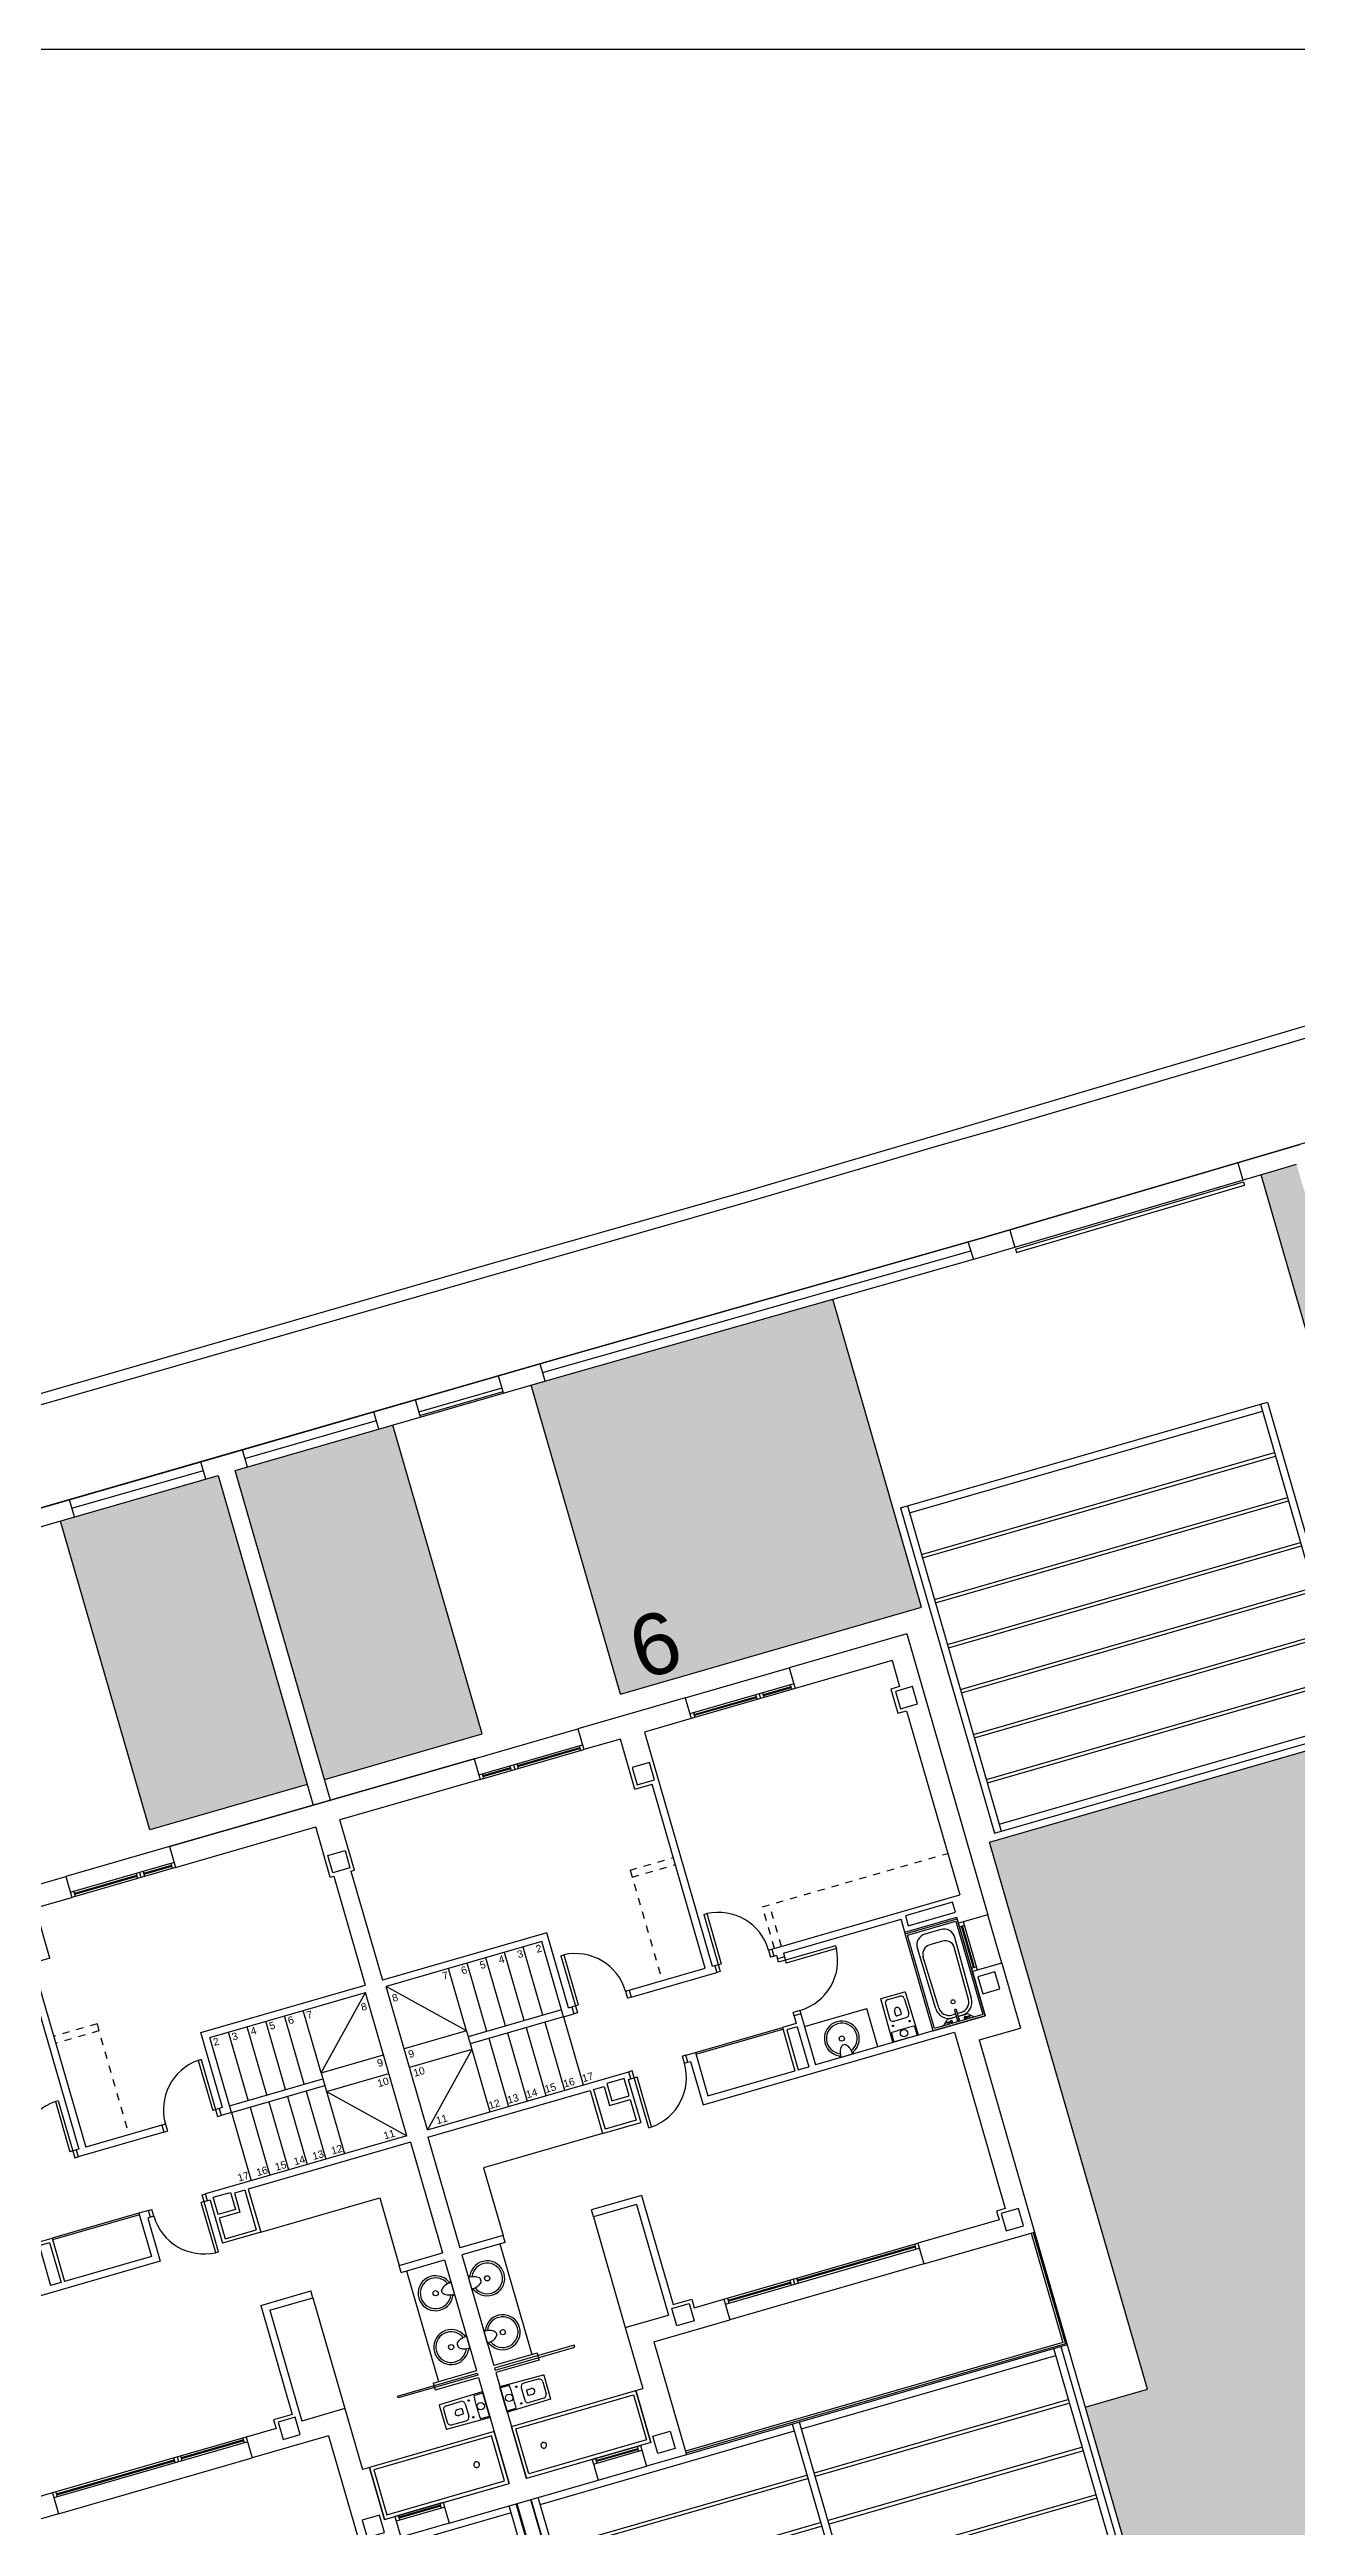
# Model space of a CAD drawing. Header units: millimetres. Extents: x 441061 to 442903, y 4515148 to 4515613.
# Drawn here: x 441801.17 to 441818.48, y 4515578.56 to 4515612.94 of the extents above; entities that cross this region are included whole.
import ezdxf
from ezdxf.enums import TextEntityAlignment as Align

# ---------------------------------------------------------------- set-up
doc = ezdxf.new("R2010")
doc.units = ezdxf.units.MM
doc.linetypes.add('RAYITAS', pattern=[0.375, 0.25, -0.125])
doc.layers.add('01_cartela', color=6, linetype='Continuous', plot=False)
doc.layers.add('01_cesped', color=7, linetype='Continuous', true_color=0x659a66)
for name, color, linetype in [('01_cotas', 254, 'Continuous'), ('01_mono PRIMERA', 2, 'Continuous'), ('01_piscinas', 254, 'Continuous'), ('01_proyección', 4, 'RAYITAS'), ('01_PÉRGOLAS', 254, 'Continuous')]:
    doc.layers.add(name, color=color, linetype=linetype)
doc.styles.add('Estilo1', font='swissel.ttf')
doc.styles.add('NIEVES2', font='sanss___.ttf')

# ---------------------------------------------------------------- blocks, each defined once
blk = doc.blocks.new('A$C065C7C63')
at = {"layer": '01_mono PRIMERA', "color": 254}
for p, q in [((4.607, 13.1, 0), (6.157, 13.1, 0)), ((6.157, 13.1, 0), (6.157, 12.8, 0)), ((7.657, 13.1, 0), (6.157, 13.1, 0)), ((7.657, 13.1, 0), (7.657, 12.8, 0)), ((7.657, 13.1, 0), (12.057, 13.1, 0)), ((12.057, 13.1, 0), (7.657, 13.1, 0)), ((12.057, 13.1, 0), (12.057, 12.8, 0)), ((12.057, 13.1, 0), (13.557, 13.1, 0)), ((15.107, 13.1, 0), (13.557, 13.1, 0)), ((13.557, 13.1, 0), (13.557, 12.8, 0)), ((15.107, 13.1, 0), (15.107, 12.8, 0)), ((15.107, 13.1, 0), (16.607, 13.1, 0)), ((16.607, 13.1, 0), (16.607, 12.8, 0)), ((18.307, 13.1, 0), (16.607, 13.1, 0)), ((18.307, 13.1, 0), (18.307, 9.042, 0)), ((5.282, 12.8, 0), (5.282, 9.415, 0)), ((5.632, 12.075, 0), (5.632, 12.8, 0)), ((5.632, 12.8, 0), (6.157, 12.8, 0)), ((7.657, 12.87, 0), (6.157, 12.87, 0)), ((7.657, 12.8, 0), (6.157, 12.8, 0)), ((6.207, 12.87, 0), (6.207, 12.8, 0)), ((7.107, 12.842, 0), (6.207, 12.842, 0)), ((7.107, 12.828, 0), (6.207, 12.828, 0)), ((7.107, 12.87, 0), (7.107, 12.8, 0)), ((7.157, 12.87, 0), (7.157, 12.8, 0)), ((7.207, 12.87, 0), (7.207, 12.8, 0)), ((7.607, 12.842, 0), (7.207, 12.842, 0)), ((7.607, 12.828, 0), (7.207, 12.828, 0)), ((7.607, 12.87, 0), (7.607, 12.8, 0)), ((7.657, 12.8, 0), (9.682, 12.8, 0)), ((9.682, 12.075, 0), (9.682, 12.8, 0)), ((10.032, 12.075, 0), (10.032, 12.8, 0)), ((12.057, 12.8, 0), (10.032, 12.8, 0)), ((12.057, 12.87, 0), (13.557, 12.87, 0)), ((12.057, 12.8, 0), (13.557, 12.8, 0)), ((12.107, 12.87, 0), (12.107, 12.8, 0)), ((12.107, 12.842, 0), (12.507, 12.842, 0)), ((12.107, 12.828, 0), (12.507, 12.828, 0)), ((12.507, 12.87, 0), (12.507, 12.8, 0)), ((12.557, 12.87, 0), (12.557, 12.8, 0)), ((12.607, 12.87, 0), (12.607, 12.8, 0)), ((12.607, 12.842, 0), (13.507, 12.842, 0)), ((12.607, 12.828, 0), (13.507, 12.828, 0)), ((13.507, 12.87, 0), (13.507, 12.8, 0)), ((14.082, 12.8, 0), (13.557, 12.8, 0)), ((14.082, 12.075, 0), (14.082, 12.8, 0)), ((14.432, 12.8, 0), (14.432, 9.415, 0)), ((15.107, 12.8, 0), (14.432, 12.8, 0)), ((16.607, 12.87, 0), (15.107, 12.87, 0)), ((16.607, 12.8, 0), (15.107, 12.8, 0)), ((15.157, 12.87, 0), (15.157, 12.8, 0)), ((16.057, 12.842, 0), (15.157, 12.842, 0)), ((16.057, 12.828, 0), (15.157, 12.828, 0)), ((16.057, 12.87, 0), (16.057, 12.8, 0)), ((16.107, 12.87, 0), (16.107, 12.8, 0)), ((16.157, 12.87, 0), (16.157, 12.8, 0)), ((16.557, 12.842, 0), (16.157, 12.842, 0)), ((16.557, 12.828, 0), (16.157, 12.828, 0)), ((16.557, 12.87, 0), (16.557, 12.8, 0)), ((18.007, 12.8, 0), (16.607, 12.8, 0)), ((18.007, 12.8, 0), (18.007, 12.425, 0)), ((5.382, 12.075, 0), (5.382, 9.415, 0)), ((9.682, 12.075, 0), (9.732, 12.075, 0)), ((9.732, 12.075, 0), (9.732, 10.5, 0)), ((9.982, 12.075, 0), (9.982, 10.5, 0)), ((9.982, 12.075, 0), (10.032, 12.075, 0)), ((14.332, 9.415, 0), (14.332, 12.075, 0)), ((18.007, 12.075, 0), (18.007, 9.415, 0)), ((7.357, 10.5, 0), (9.732, 10.5, 0)), ((7.357, 9.415, 0), (7.357, 10.5, 0)), ((7.457, 10.4, 0), (9.707, 10.4, 0)), ((7.457, 9.315, 0), (7.457, 10.4, 0)), ((7.727, 9.415, 0), (7.727, 10.4, 0)), ((7.997, 9.415, 0), (7.997, 10.4, 0)), ((8.267, 9.415, 0), (8.267, 10.4, 0)), ((8.537, 9.415, 0), (8.537, 10.4, 0)), ((8.807, 9.5, 0), (8.807, 10.4, 0)), ((8.807, 9.5, 0), (9.707, 10.4, 0)), ((9.707, 8.33, 0), (9.707, 10.4, 0)), ((12.357, 10.5, 0), (9.982, 10.5, 0)), ((12.257, 10.4, 0), (10.007, 10.4, 0)), ((10.907, 9.5, 0), (10.007, 10.4, 0)), ((10.007, 8.33, 0), (10.007, 10.4, 0)), ((10.907, 9.5, 0), (10.907, 10.4, 0)), ((11.177, 9.415, 0), (11.177, 10.4, 0)), ((11.447, 9.415, 0), (11.447, 10.4, 0)), ((11.717, 9.415, 0), (11.717, 10.4, 0)), ((11.987, 9.415, 0), (11.987, 10.4, 0)), ((12.257, 9.315, 0), (12.257, 10.4, 0)), ((12.357, 9.415, 0), (12.357, 10.5, 0)), ((5.194, 10.139, 0), (5.153, 10.139, 0)), ((5.153, 10.139, 0), (5.153, 9.415, 0)), ((5.194, 10.139, 0), (5.194, 9.315, 0)), ((7.259, 10.139, 0), (7.217, 10.139, 0)), ((7.217, 10.139, 0), (7.217, 9.415, 0)), ((7.259, 10.139, 0), (7.259, 9.315, 0)), ((12.456, 10.139, 0), (12.497, 10.139, 0)), ((12.456, 10.139, 0), (12.456, 9.315, 0)), ((12.497, 10.139, 0), (12.497, 9.415, 0)), ((14.52, 10.139, 0), (14.562, 10.139, 0)), ((14.52, 10.139, 0), (14.52, 9.315, 0)), ((14.562, 10.139, 0), (14.562, 9.415, 0)), ((5.244, 9.415, 0), (5.153, 9.415, 0)), ((5.194, 9.315, 0), (5.244, 9.315, 0)), ((5.282, 9.415, 0), (5.244, 9.415, 0)), ((5.244, 9.415, 0), (5.244, 9.315, 0)), ((6.484, 9.315, 0), (5.244, 9.315, 0)), ((6.484, 9.415, 0), (5.382, 9.415, 0)), ((6.484, 9.415, 0), (6.484, 9.315, 0)), ((6.534, 9.415, 0), (6.484, 9.415, 0)), ((6.484, 9.315, 0), (6.534, 9.315, 0)), ((6.534, 9.415, 0), (6.534, 9.315, 0)), ((7.309, 9.415, 0), (7.217, 9.415, 0)), ((7.259, 9.315, 0), (7.309, 9.315, 0)), ((7.357, 9.415, 0), (7.309, 9.415, 0)), ((7.309, 9.415, 0), (7.309, 9.315, 0)), ((7.457, 9.315, 0), (7.309, 9.315, 0)), ((7.457, 9.415, 0), (8.807, 9.415, 0)), ((7.457, 9.315, 0), (7.457, 8.33, 0)), ((7.457, 9.315, 0), (8.807, 9.315, 0)), ((7.727, 9.315, 0), (7.727, 8.33, 0)), ((7.997, 9.315, 0), (7.997, 8.33, 0)), ((8.267, 9.315, 0), (8.267, 8.33, 0)), ((8.537, 9.315, 0), (8.537, 8.33, 0)), ((8.807, 9.5, 0), (8.807, 8.33, 0)), ((8.807, 9.5, 0), (9.707, 9.5, 0)), ((8.807, 9.315, 0), (8.807, 9.23, 0)), ((10.907, 9.5, 0), (10.007, 9.5, 0)), ((10.907, 9.5, 0), (10.907, 8.33, 0)), ((12.257, 9.415, 0), (10.907, 9.415, 0)), ((10.907, 9.315, 0), (10.907, 9.23, 0)), ((12.257, 9.315, 0), (10.907, 9.315, 0)), ((11.177, 9.315, 0), (11.177, 8.33, 0)), ((11.447, 9.315, 0), (11.447, 8.33, 0)), ((11.717, 9.315, 0), (11.717, 8.33, 0)), ((11.987, 9.315, 0), (11.987, 8.33, 0)), ((12.257, 9.315, 0), (12.257, 8.33, 0)), ((12.257, 9.315, 0), (12.406, 9.315, 0)), ((12.357, 9.415, 0), (12.406, 9.415, 0)), ((12.406, 9.415, 0), (12.406, 9.315, 0)), ((12.406, 9.415, 0), (12.497, 9.415, 0)), ((12.456, 9.315, 0), (12.406, 9.315, 0)), ((13.181, 9.415, 0), (13.231, 9.415, 0)), ((13.181, 9.415, 0), (13.181, 9.315, 0)), ((13.231, 9.315, 0), (13.181, 9.315, 0)), ((13.231, 9.415, 0), (14.332, 9.415, 0)), ((13.231, 9.415, 0), (13.231, 9.315, 0)), ((13.231, 9.315, 0), (14.47, 9.315, 0)), ((14.432, 9.415, 0), (14.47, 9.415, 0)), ((14.47, 9.415, 0), (14.47, 9.315, 0)), ((14.47, 9.415, 0), (14.562, 9.415, 0)), ((14.52, 9.315, 0), (14.47, 9.315, 0)), ((15.245, 9.415, 0), (15.295, 9.415, 0)), ((15.245, 9.415, 0), (15.245, 9.315, 0)), ((15.295, 9.315, 0), (15.245, 9.315, 0)), ((15.295, 9.415, 0), (18.007, 9.415, 0)), ((15.295, 9.415, 0), (15.295, 9.315, 0)), ((15.295, 9.315, 0), (15.332, 9.315, 0)), ((15.332, 9.315, 0), (15.332, 9.265, 0)), ((15.432, 9.315, 0), (17.132, 9.315, 0)), ((15.432, 9.315, 0), (15.432, 9.265, 0)), ((17.132, 9.13, 0), (17.132, 9.315, 0)), ((8.807, 9.23, 0), (9.707, 9.23, 0)), ((8.807, 9.23, 0), (9.707, 8.33, 0)), ((10.907, 9.23, 0), (10.007, 9.23, 0)), ((10.907, 9.23, 0), (10.007, 8.33, 0)), ((15.432, 9.265, 0), (15.332, 9.265, 0)), ((15.332, 9.215, 0), (15.332, 9.265, 0)), ((16.156, 9.215, 0), (15.332, 9.215, 0)), ((15.432, 9.265, 0), (15.432, 9.173, 0)), ((16.156, 9.173, 0), (15.432, 9.173, 0)), ((16.156, 9.215, 0), (16.156, 9.173, 0)), ((17.132, 9.105, 0), (17.132, 9.13, 0)), ((17.132, 9.13, 0), (17.882, 9.13, 0)), ((17.132, 9.105, 0), (17.132, 9.13, 0)), ((17.132, 7.705, 0), (17.132, 9.105, 0)), ((17.132, 9.105, 0), (17.882, 9.105, 0)), ((17.158, 7.731, 0), (17.158, 9.079, 0)), ((17.158, 9.079, 0), (17.856, 9.079, 0)), ((17.622, 9.025, 0), (17.393, 9.025, 0)), ((17.856, 9.079, 0), (17.856, 7.731, 0)), ((17.882, 9.042, 0), (17.882, 9.13, 0)), ((17.882, 7.705, 0), (17.882, 9.105, 0)), ((18.307, 9.042, 0), (17.882, 9.042, 0)), ((17.882, 8.342, 0), (17.882, 9.042, 0)), ((17.882, 8.992, 0), (17.952, 8.992, 0)), ((17.91, 8.392, 0), (17.91, 8.992, 0)), ((17.924, 8.392, 0), (17.924, 8.992, 0)), ((17.952, 8.342, 0), (17.952, 9.042, 0)), ((18.307, 8.342, 0), (18.307, 9.042, 0)), ((17.252, 7.987, 0), (17.237, 8.867, 0)), ((17.293, 7.988, 0), (17.281, 8.739, 0)), ((17.598, 8.865, 0), (17.417, 8.865, 0)), ((17.721, 7.988, 0), (17.733, 8.739, 0)), ((17.763, 7.987, 0), (17.777, 8.867, 0)), ((4.382, 8.33, 0), (4.582, 8.33, 0)), ((4.382, 8.28, 0), (4.382, 7.705, 0)), ((4.382, 8.28, 0), (4.532, 8.28, 0)), ((4.532, 8.28, 0), (4.532, 7.705, 0)), ((5.837, 8.33, 0), (4.582, 8.33, 0)), ((4.582, 8.33, 0), (4.582, 7.705, 0)), ((5.837, 8.305, 0), (4.582, 8.305, 0)), ((5.976, 8.33, 0), (5.837, 8.33, 0)), ((5.837, 8.33, 0), (5.837, 7.705, 0)), ((5.976, 8.23, 0), (5.976, 8.33, 0)), ((5.976, 8.33, 0), (6.026, 8.33, 0)), ((6.026, 8.23, 0), (6.026, 8.33, 0)), ((6.751, 7.506, 0), (6.751, 8.33, 0)), ((6.751, 8.33, 0), (6.801, 8.33, 0)), ((9.707, 8.33, 0), (6.801, 8.33, 0)), ((6.801, 8.23, 0), (6.801, 8.33, 0)), ((10.007, 8.33, 0), (12.913, 8.33, 0)), ((12.913, 8.23, 0), (12.913, 8.33, 0)), ((12.963, 8.33, 0), (12.913, 8.33, 0)), ((12.963, 7.506, 0), (12.963, 8.33, 0)), ((13.738, 8.33, 0), (13.688, 8.33, 0)), ((13.688, 8.23, 0), (13.688, 8.33, 0)), ((13.738, 8.33, 0), (13.877, 8.33, 0)), ((13.738, 8.23, 0), (13.738, 8.33, 0)), ((13.877, 8.33, 0), (13.877, 7.705, 0)), ((13.877, 8.33, 0), (15.132, 8.33, 0)), ((13.877, 8.305, 0), (15.132, 8.305, 0)), ((15.332, 8.33, 0), (15.132, 8.33, 0)), ((15.132, 8.33, 0), (15.132, 7.705, 0)), ((15.332, 8.28, 0), (15.182, 8.28, 0)), ((15.182, 8.28, 0), (15.182, 7.705, 0)), ((15.332, 8.44, 0), (15.332, 8.49, 0)), ((15.432, 8.49, 0), (15.332, 8.49, 0)), ((15.332, 8.455, 0), (15.332, 8.33, 0)), ((15.432, 8.44, 0), (15.332, 8.44, 0)), ((15.332, 8.28, 0), (15.332, 7.705, 0)), ((15.432, 8.49, 0), (15.432, 8.44, 0)), ((15.432, 8.455, 0), (15.432, 7.705, 0)), ((15.432, 8.255, 0), (16.332, 8.255, 0)), ((16.332, 7.705, 0), (16.332, 8.255, 0)), ((16.646, 8.295, 0), (16.819, 8.295, 0)), ((17.882, 8.392, 0), (17.952, 8.392, 0)), ((18.307, 8.342, 0), (17.882, 8.342, 0)), ((17.882, 8.342, 0), (17.882, 7.705, 0)), ((18.307, 8.342, 0), (18.307, 7.405, 0)), ((5.976, 8.23, 0), (5.937, 8.23, 0)), ((5.937, 8.23, 0), (5.937, 7.605, 0)), ((6.026, 8.23, 0), (5.976, 8.23, 0)), ((6.801, 8.23, 0), (6.71, 8.23, 0)), ((6.71, 7.506, 0), (6.71, 8.23, 0)), ((6.837, 8.23, 0), (6.801, 8.23, 0)), ((6.837, 8.23, 0), (6.837, 7.605, 0)), ((7.187, 7.955, 0), (6.887, 7.955, 0)), ((6.887, 7.955, 0), (6.887, 7.655, 0)), ((7.337, 8.23, 0), (7.187, 8.23, 0)), ((7.187, 8.23, 0), (7.187, 7.955, 0)), ((7.337, 8.23, 0), (7.337, 7.655, 0)), ((9.732, 8.23, 0), (7.387, 8.23, 0)), ((7.387, 8.23, 0), (7.387, 7.605, 0)), ((9.732, 8.23, 0), (9.732, 6.63, 0)), ((9.982, 8.23, 0), (9.982, 6.63, 0)), ((9.982, 8.23, 0), (12.327, 8.23, 0)), ((12.327, 8.23, 0), (12.327, 7.605, 0)), ((12.377, 8.23, 0), (12.527, 8.23, 0)), ((12.377, 8.23, 0), (12.377, 7.655, 0)), ((12.527, 8.23, 0), (12.527, 7.955, 0)), ((12.527, 7.955, 0), (12.827, 7.955, 0)), ((12.827, 7.955, 0), (12.827, 7.655, 0)), ((12.877, 8.23, 0), (12.913, 8.23, 0)), ((12.877, 8.23, 0), (12.877, 7.605, 0)), ((12.913, 8.23, 0), (13.005, 8.23, 0)), ((13.005, 7.506, 0), (13.005, 8.23, 0)), ((13.688, 8.23, 0), (13.738, 8.23, 0)), ((13.738, 8.23, 0), (13.777, 8.23, 0)), ((13.777, 8.23, 0), (13.777, 7.605, 0)), ((16.596, 8.246, 0), (16.593, 8.036, 0)), ((16.643, 7.985, 0), (16.822, 7.985, 0)), ((16.692, 8.055, 0), (16.692, 8.115, 0)), ((16.702, 8.045, 0), (16.762, 8.045, 0)), ((16.772, 8.055, 0), (16.772, 8.115, 0)), ((16.869, 8.246, 0), (16.872, 8.036, 0)), ((5.937, 7.605, 0), (2.307, 7.605, 0)), ((4.532, 7.705, 0), (4.382, 7.705, 0)), ((5.837, 7.705, 0), (4.582, 7.705, 0)), ((7.387, 7.605, 0), (6.837, 7.605, 0)), ((6.887, 7.655, 0), (7.337, 7.655, 0)), ((7.387, 7.605, 0), (9.107, 7.605, 0)), ((9.107, 7.605, 0), (9.107, 6.63, 0)), ((10.607, 7.605, 0), (10.607, 6.63, 0)), ((12.327, 7.605, 0), (10.607, 7.605, 0)), ((12.327, 7.605, 0), (12.877, 7.605, 0)), ((12.827, 7.655, 0), (12.377, 7.655, 0)), ((13.777, 7.605, 0), (17.407, 7.605, 0)), ((13.877, 7.705, 0), (15.132, 7.705, 0)), ((15.182, 7.705, 0), (15.332, 7.705, 0)), ((17.882, 7.705, 0), (15.432, 7.705, 0)), ((15.786, 7.707, 0), (15.786, 7.722, 0)), ((15.788, 7.705, 0), (15.976, 7.705, 0)), ((15.897, 7.862, 0), (15.867, 7.862, 0)), ((15.979, 7.707, 0), (15.978, 7.722, 0)), ((16.566, 7.832, 0), (16.564, 7.705, 0)), ((16.898, 7.832, 0), (16.9, 7.705, 0)), ((17.132, 7.705, 0), (17.882, 7.705, 0)), ((17.856, 7.731, 0), (17.158, 7.731, 0)), ((17.341, 7.785, 0), (17.301, 7.746, 0)), ((17.341, 7.763, 0), (17.407, 7.763, 0)), ((17.341, 7.748, 0), (17.341, 7.763, 0)), ((17.407, 7.748, 0), (17.341, 7.748, 0)), ((17.441, 7.8, 0), (17.376, 7.8, 0)), ((17.494, 7.842, 0), (17.441, 7.842, 0)), ((17.494, 7.8, 0), (17.441, 7.8, 0)), ((17.494, 7.893, 0), (17.494, 7.755, 0)), ((17.52, 7.755, 0), (17.52, 7.893, 0)), ((17.573, 7.842, 0), (17.52, 7.842, 0)), ((17.573, 7.8, 0), (17.52, 7.8, 0)), ((17.573, 7.8, 0), (17.639, 7.8, 0)), ((17.673, 7.763, 0), (17.607, 7.763, 0)), ((17.673, 7.748, 0), (17.607, 7.748, 0)), ((17.673, 7.763, 0), (17.673, 7.748, 0)), ((17.674, 7.785, 0), (17.714, 7.746, 0)), ((6.751, 7.506, 0), (6.71, 7.506, 0)), ((12.963, 7.506, 0), (13.005, 7.506, 0)), ((17.707, 7.405, 0), (17.707, 4.63, 0)), ((17.707, 7.405, 0), (18.307, 7.405, 0)), ((7.107, 6.63, 0), (7.832, 6.63, 0)), ((7.832, 6.53, 0), (7.832, 6.63, 0)), ((9.107, 6.63, 0), (9.732, 6.63, 0)), ((9.107, 6.53, 0), (9.107, 6.63, 0)), ((10.607, 6.63, 0), (9.982, 6.63, 0)), ((10.607, 6.53, 0), (10.607, 6.63, 0)), ((12.607, 6.63, 0), (11.882, 6.63, 0)), ((11.882, 6.53, 0), (11.882, 6.63, 0)), ((7.207, 6.53, 0), (7.207, 4.93, 0)), ((7.207, 6.53, 0), (7.832, 6.53, 0)), ((7.832, 6.53, 0), (7.832, 4.93, 0)), ((9.107, 6.53, 0), (9.732, 6.53, 0)), ((9.182, 6.53, 0), (9.182, 4.93, 0)), ((9.73, 6.215, 0), (9.715, 6.215, 0)), ((9.732, 6.53, 0), (9.732, 4.93, 0)), ((9.732, 6.213, 0), (9.732, 6.025, 0)), ((9.982, 6.53, 0), (9.982, 4.93, 0)), ((9.982, 6.53, 0), (9.982, 4.93, 0)), ((10.607, 6.53, 0), (9.982, 6.53, 0)), ((9.982, 6.213, 0), (9.982, 6.025, 0)), ((9.985, 6.215, 0), (9.999, 6.215, 0)), ((10.532, 6.53, 0), (10.532, 4.93, 0)), ((11.882, 6.53, 0), (11.882, 4.93, 0)), ((12.507, 6.53, 0), (11.882, 6.53, 0)), ((12.507, 6.53, 0), (12.507, 4.93, 0)), ((9.575, 6.104, 0), (9.575, 6.134, 0)), ((9.73, 6.022, 0), (9.715, 6.023, 0)), ((9.985, 6.022, 0), (9.999, 6.023, 0)), ((10.139, 6.104, 0), (10.139, 6.134, 0)), ((9.575, 5.356, 0), (9.575, 5.326, 0)), ((9.73, 5.438, 0), (9.715, 5.437, 0)), ((9.73, 5.245, 0), (9.715, 5.245, 0)), ((9.732, 5.247, 0), (9.732, 5.435, 0)), ((9.982, 5.247, 0), (9.982, 5.435, 0)), ((9.985, 5.438, 0), (9.999, 5.437, 0)), ((9.985, 5.245, 0), (9.999, 5.245, 0)), ((10.139, 5.356, 0), (10.139, 5.326, 0)), ((3.607, 4.93, 0), (2.432, 4.93, 0)), ((3.607, 4.93, 0), (3.607, 4.63, 0)), ((6.407, 4.93, 0), (3.607, 4.93, 0)), ((6.407, 4.86, 0), (3.607, 4.86, 0)), ((3.657, 4.93, 0), (3.657, 4.86, 0)), ((3.657, 4.902, 0), (5.357, 4.902, 0)), ((3.657, 4.888, 0), (5.357, 4.888, 0)), ((5.357, 4.93, 0), (5.357, 4.86, 0)), ((5.407, 4.93, 0), (5.407, 4.86, 0)), ((5.457, 4.93, 0), (5.457, 4.86, 0)), ((6.357, 4.902, 0), (5.457, 4.902, 0)), ((6.357, 4.888, 0), (5.457, 4.888, 0)), ((6.357, 4.93, 0), (6.357, 4.86, 0)), ((6.837, 4.93, 0), (6.407, 4.93, 0)), ((6.407, 4.93, 0), (6.407, 4.63, 0)), ((7.832, 4.93, 0), (7.207, 4.93, 0)), ((7.832, 4.93, 0), (7.832, 4.05, 0)), ((9.107, 4.93, 0), (9.732, 4.93, 0)), ((9.107, 4.93, 0), (9.107, 4.894, 0)), ((9.107, 4.894, 0), (9.107, 4.866, 0)), ((9.107, 4.866, 0), (9.107, 4.83, 0)), ((9.107, 4.83, 0), (9.732, 4.83, 0)), ((9.732, 4.83, 0), (9.732, 3.3, 0)), ((10.607, 4.93, 0), (9.982, 4.93, 0)), ((9.982, 4.83, 0), (9.982, 3.3, 0)), ((10.607, 4.83, 0), (9.982, 4.83, 0)), ((10.607, 4.93, 0), (10.607, 4.894, 0)), ((10.607, 4.894, 0), (10.607, 4.866, 0)), ((10.607, 4.866, 0), (10.607, 4.83, 0)), ((11.882, 4.93, 0), (12.507, 4.93, 0)), ((11.882, 4.93, 0), (11.882, 4.05, 0)), ((12.877, 4.93, 0), (13.307, 4.93, 0)), ((13.307, 4.93, 0), (13.307, 4.63, 0)), ((13.307, 4.93, 0), (16.107, 4.93, 0)), ((13.307, 4.86, 0), (16.107, 4.86, 0)), ((13.358, 4.93, 0), (13.358, 4.86, 0)), ((13.358, 4.902, 0), (14.257, 4.902, 0)), ((13.358, 4.888, 0), (14.257, 4.888, 0)), ((14.257, 4.93, 0), (14.257, 4.86, 0)), ((14.307, 4.93, 0), (14.307, 4.86, 0)), ((14.357, 4.93, 0), (14.357, 4.86, 0)), ((16.057, 4.902, 0), (14.357, 4.902, 0)), ((16.057, 4.888, 0), (14.357, 4.888, 0)), ((16.057, 4.93, 0), (16.057, 4.86, 0)), ((16.107, 4.93, 0), (16.107, 4.63, 0)), ((3.607, 4.63, 0), (2.007, 4.63, 0)), ((3.607, 4.63, 0), (6.407, 4.63, 0)), ((7.507, 4.63, 0), (6.407, 4.63, 0)), ((7.507, 4.63, 0), (7.507, 3, 0)), ((9.142, 4.526, 0), (9.142, 4.354, 0)), ((9.191, 4.576, 0), (9.401, 4.58, 0)), ((9.382, 4.48, 0), (9.322, 4.48, 0)), ((9.452, 4.53, 0), (9.452, 4.35, 0)), ((9.605, 4.606, 0), (9.732, 4.608, 0)), ((10.109, 4.606, 0), (9.982, 4.608, 0)), ((10.262, 4.53, 0), (10.262, 4.35, 0)), ((10.523, 4.576, 0), (10.313, 4.58, 0)), ((10.332, 4.48, 0), (10.392, 4.48, 0)), ((10.572, 4.526, 0), (10.572, 4.354, 0)), ((12.207, 4.63, 0), (13.307, 4.63, 0)), ((12.207, 4.63, 0), (12.207, 3, 0)), ((16.107, 4.63, 0), (13.307, 4.63, 0)), ((16.107, 4.63, 0), (17.707, 4.63, 0)), ((17.657, 4.63, 0), (17.657, 3.05, 0)), ((17.687, 4.63, 0), (17.687, 3.02, 0)), ((17.707, 4.63, 0), (17.707, 3, 0)), ((9.191, 4.304, 0), (9.401, 4.3, 0)), ((9.382, 4.4, 0), (9.322, 4.4, 0)), ((9.392, 4.47, 0), (9.392, 4.41, 0)), ((9.605, 4.274, 0), (9.732, 4.272, 0)), ((10.109, 4.274, 0), (9.982, 4.272, 0)), ((10.523, 4.304, 0), (10.313, 4.3, 0)), ((10.322, 4.47, 0), (10.322, 4.41, 0)), ((10.332, 4.4, 0), (10.392, 4.4, 0)), ((7.932, 3.3, 0), (8.082, 3.3, 0)), ((8.782, 3.3, 0), (8.082, 3.3, 0)), ((8.082, 3.3, 0), (8.082, 3, 0)), ((8.782, 3.23, 0), (8.082, 3.23, 0)), ((8.132, 3.3, 0), (8.132, 3.23, 0)), ((8.732, 3.272, 0), (8.132, 3.272, 0)), ((8.732, 3.258, 0), (8.132, 3.258, 0)), ((8.732, 3.3, 0), (8.732, 3.23, 0)), ((8.782, 3.3, 0), (9.732, 3.3, 0)), ((8.782, 3.3, 0), (8.782, 3, 0)), ((10.932, 3.3, 0), (9.982, 3.3, 0)), ((10.932, 3.3, 0), (10.932, 3, 0)), ((10.932, 3.3, 0), (11.632, 3.3, 0)), ((10.932, 3.23, 0), (11.632, 3.23, 0)), ((10.982, 3.3, 0), (10.982, 3.23, 0)), ((10.982, 3.272, 0), (11.582, 3.272, 0)), ((10.982, 3.258, 0), (11.582, 3.258, 0)), ((11.582, 3.3, 0), (11.582, 3.23, 0)), ((11.632, 3.3, 0), (11.632, 3, 0)), ((11.782, 3.3, 0), (11.632, 3.3, 0)), ((9.648, 2.9, 0), (5.972, 2.9)), ((8.782, 3, 0), (8.082, 3, 0)), ((8.782, 3, 0), (10.932, 3, 0)), ((9.648, 0.1, 0), (9.648, 3, 0)), ((9.748, 0.1, 0), (9.748, 3, 0)), ((9.757, 3, 0), (9.757, 0, 0)), ((9.757, 3, 0), (9.757, 0, 0)), ((9.957, 3, 0), (9.957, 0, 0)), ((9.957, 3, 0), (9.957, 0, 0)), ((9.967, 0.1, 0), (9.967, 3, 0)), ((10.067, 0.1, 0), (10.067, 3, 0)), ((10.067, 2.9, 0), (13.742, 2.9)), ((10.932, 3, 0), (11.632, 3, 0)), ((12.207, 3, 0), (11.632, 3, 0)), ((17.657, 3.05, 0), (12.207, 3.05, 0)), ((17.687, 3.02, 0), (12.207, 3.02, 0)), ((17.707, 3, 0), (12.207, 3, 0)), ((13.742, 0.2), (13.742, 3)), ((13.842, 0.2), (13.842, 3)), ((13.842, 2.9), (17.517, 2.9, 0)), ((17.517, 0.1, 0), (17.517, 3, 0)), ((17.617, 3, 0), (17.617, 0.1, 0)), ((17.707, 3, 0), (17.707, 0, 0)), ((13.742, 2.263), (10.067, 2.263, 0)), ((13.742, 2.213), (10.067, 2.213, 0)), ((17.517, 2.263, 0), (13.842, 2.263)), ((17.517, 2.213, 0), (13.842, 2.213)), ((13.742, 1.575), (10.067, 1.575, 0)), ((13.742, 1.525), (10.067, 1.525, 0)), ((17.517, 1.575, 0), (13.842, 1.575)), ((17.517, 1.525, 0), (13.842, 1.525)), ((17.517, 0.888, 0), (13.842, 0.888)), ((17.517, 0.838, 0), (13.842, 0.838))]:
    blk.add_line(p, q, dxfattribs=at)
for points in [[(18.007, 12.425), (17.882, 12.425), (17.882, 12.075)], [(5.632, 12.075), (5.382, 12.075)], [(14.082, 12.075), (14.332, 12.075)], [(14.132, 12.125), (14.382, 12.125), (14.382, 12.375), (14.132, 12.375), (14.132, 12.125), (14.132, 12.125)], [(17.882, 12.075), (18.007, 12.075)], [(17.407, 7.605), (17.407, 5.055), (17.282, 5.055), (17.282, 4.93), (16.107, 4.93)], [(7.107, 6.63), (7.107, 5.055), (6.837, 5.055), (6.837, 4.93)], [(12.607, 6.63), (12.607, 5.055), (12.877, 5.055), (12.877, 4.93)], [(7.932, 3.3), (7.932, 4.05), (7.832, 4.05)], [(11.782, 3.3), (11.782, 4.05), (11.882, 4.05)]]:
    blk.add_lwpolyline(points, dxfattribs=at)
for points in [[(9.732, 12.375), (9.982, 12.375), (9.982, 12.125), (9.732, 12.125), (9.732, 12.375)], [(17.932, 12.125), (18.182, 12.125), (18.182, 12.375), (17.932, 12.375), (17.932, 12.125)], [(7.137, 8.005), (6.887, 8.005), (6.887, 8.255), (7.137, 8.255), (7.137, 8.005)], [(12.577, 8.005), (12.827, 8.005), (12.827, 8.255), (12.577, 8.255), (12.577, 8.005)], [(17.932, 8.005), (18.182, 8.005), (18.182, 8.255), (17.932, 8.255), (17.932, 8.005)], [(6.887, 4.755), (7.137, 4.755), (7.137, 5.005), (6.887, 5.005), (6.887, 4.755)], [(12.827, 4.755), (12.577, 4.755), (12.577, 5.005), (12.827, 5.005), (12.827, 4.755)], [(17.332, 4.755), (17.582, 4.755), (17.582, 5.005), (17.332, 5.005), (17.332, 4.755)], [(7.632, 3.125), (7.882, 3.125), (7.882, 3.375), (7.632, 3.375), (7.632, 3.125)], [(12.082, 3.125), (11.832, 3.125), (11.832, 3.375), (12.082, 3.375), (12.082, 3.125)]]:
    blk.add_lwpolyline(points, close=True, dxfattribs=at)
at = {"layer": '01_mono PRIMERA', "color": 254, "elevation": 0}
for points in [[(17.882, 9.345), (17.202, 9.345), (17.202, 9.2), (17.882, 9.2)], [(8.582, 4.894), (9.732, 4.894), (9.732, 4.866), (8.582, 4.866)], [(11.132, 4.894), (9.982, 4.894), (9.982, 4.866), (11.132, 4.866)], [(9.732, 4.05), (7.932, 4.05), (7.932, 3.3), (9.732, 3.3)], [(9.682, 4), (7.982, 4), (7.982, 3.35), (9.682, 3.35)], [(9.982, 4.05), (11.782, 4.05), (11.782, 3.3), (9.982, 3.3)], [(10.032, 4), (11.732, 4), (11.732, 3.35), (10.032, 3.35)]]:
    blk.add_lwpolyline(points, close=True, dxfattribs=at)
at = {"layer": '01_mono PRIMERA', "color": 254, "elevation": 0, "flags": 128}
for points in [[(16.551, 7.705, -0.414214), (16.547, 7.709), (16.547, 7.71), (16.557, 8.331, -0.436396), (16.561, 8.335), (16.903, 8.335, -0.436396), (16.907, 8.331), (16.917, 7.71), (16.917, 7.709, -0.414214), (16.913, 7.705)], [(9.732, 4.621, 0.414214), (9.728, 4.625), (9.727, 4.625), (9.107, 4.615, 0.436396), (9.102, 4.611), (9.102, 4.269, 0.436396), (9.107, 4.265), (9.727, 4.255), (9.728, 4.255, 0.414214), (9.732, 4.259)], [(9.982, 4.621, -0.414214), (9.986, 4.625), (9.987, 4.625), (10.608, 4.615, -0.436396), (10.612, 4.611), (10.612, 4.269, -0.436396), (10.608, 4.265), (9.987, 4.255), (9.986, 4.255, -0.414214), (9.982, 4.259)]]:
    blk.add_lwpolyline(points, format="xyb", close=True, dxfattribs=at)
at = {"layer": '01_mono PRIMERA', "color": 254}
for centre, radius in [((15.882, 7.953, 0), 0.036), ((16.612, 7.925, 0), 0.01), ((16.852, 7.925, 0), 0.01), ((17.507, 8.015, 0), 0.0275), ((16.732, 7.785, 0), 0.051), ((9.485, 6.119, 0), 0.036), ((10.23, 6.119, 0), 0.036), ((9.485, 5.341, 0), 0.036), ((10.23, 5.341, 0), 0.036), ((9.512, 4.56, 0), 0.01), ((9.652, 4.44, 0), 0.051), ((10.062, 4.44, 0), 0.051), ((10.202, 4.56, 0), 0.01), ((9.512, 4.32, 0), 0.01), ((10.202, 4.32, 0), 0.01)]:
    blk.add_circle(centre, radius, dxfattribs=at)
for centre, radius, start, end in [((5.194, 9.415, 0), 0.725, 93.2758, 180), ((7.259, 9.415, 0), 0.725, 93.2758, 180), ((12.456, 9.415, 0), 0.725, 0, 86.7242), ((14.52, 9.415, 0), 0.725, 0, 86.7242), ((15.432, 9.215, 0), 0.725, 270, 356.7242), ((17.391, 8.871, 0), 0.154, 89.317, 181.6763), ((17.624, 8.871, 0), 0.154, 358.3237, 90.683), ((17.414, 8.733, 0), 0.132, 88.598, 177.0747), ((17.601, 8.733, 0), 0.132, 2.9253, 91.402), ((16.646, 8.245, 0), 0.05, 90, 179.076), ((16.819, 8.245, 0), 0.05, 0.924, 90), ((6.751, 8.23, 0), 0.725, 180, 266.7242), ((12.963, 8.23, 0), 0.725, 273.2758, 360), ((15.882, 7.953, 0), 0.243, 294.8749, 245.1251), ((15.882, 7.953, 0), 0.213, 291.9436, 247.9344), ((16.643, 8.035, 0), 0.05, 179.076, 270), ((16.732, 8.115, 0), 0.04, 0, 180), ((16.702, 8.055, 0), 0.01, 180, 270), ((16.762, 8.055, 0), 0.01, 270, 0), ((16.822, 8.035, 0), 0.05, 270, 0.924), ((17.441, 7.99, 0), 0.19, 180.9751, 270), ((17.441, 7.99, 0), 0.148, 180.921, 270), ((17.573, 7.99, 0), 0.148, 270, 359.1455), ((17.573, 7.99, 0), 0.19, 270, 359.0868), ((15.773, 7.721, 0), 0.0128, 3.786, 59.4709), ((15.788, 7.708, 0), 0.0027, 186.6841, 270), ((16.078, 7.708, 0), 0.279, 163.1835, 180.617), ((15.947, 7.747, 0), 0.143, 134.3044, 163.1835), ((15.882, 7.814, 0), 0.0498, 107.4096, 134.3044), ((15.882, 7.814, 0), 0.0498, 45.6956, 72.0468), ((15.817, 7.747, 0), 0.143, 16.8165, 45.6956), ((15.686, 7.708, 0), 0.279, 359.383, 16.8165), ((15.976, 7.708, 0), 0.0027, 270, 353.3159), ((15.991, 7.721, 0), 0.0128, 120.5291, 176.214), ((16.573, 7.832, 0), 0.007, 93.0641, 179.076), ((16.732, 4.861, 0), 2.982, 86.9359, 93.0641), ((16.891, 7.832, 0), 0.007, 0.924, 86.9359), ((17.265, 7.781, 0), 0.05, 270, 315.0092), ((17.376, 7.75, 0), 0.05, 90, 134.8463), ((17.407, 7.755, 0), 0.017, 206.179, 153.821), ((17.407, 7.755, 0), 0.0075, 270, 90), ((17.507, 7.755, 0), 0.019, 133.1736, 46.8264), ((17.507, 7.755, 0), 0.013, 180, 360), ((17.607, 7.755, 0), 0.017, 26.179, 333.821), ((17.607, 7.755, 0), 0.0075, 90, 270), ((17.639, 7.75, 0), 0.05, 45, 90), ((17.749, 7.781, 0), 0.05, 225.0032, 270), ((9.485, 6.119, 0), 0.243, 24.8749, 335.1251), ((9.485, 6.119, 0), 0.213, 22.0656, 338.0564), ((9.69, 6.054, 0), 0.143, 106.8165, 135.6956), ((9.729, 5.923, 0), 0.279, 89.383, 106.8165), ((9.716, 6.228, 0), 0.0128, 210.5291, 266.214), ((9.73, 6.213, 0), 0.0027, 360, 83.3159), ((9.985, 6.213, 0), 0.0027, 96.6841, 180), ((9.985, 5.923, 0), 0.279, 73.1835, 90.617), ((9.998, 6.228, 0), 0.0128, 273.786, 329.4709), ((10.23, 6.119, 0), 0.243, 204.8749, 155.1251), ((10.23, 6.119, 0), 0.213, 201.9436, 157.9344), ((10.025, 6.054, 0), 0.143, 44.3044, 73.1835), ((9.623, 6.119, 0), 0.0498, 135.6956, 162.5904), ((9.623, 6.119, 0), 0.0498, 197.9532, 224.3044), ((9.69, 6.184, 0), 0.143, 224.3044, 253.1835), ((9.729, 6.315, 0), 0.279, 253.1835, 270.617), ((9.716, 6.01, 0), 0.0128, 93.786, 149.4709), ((9.73, 6.025, 0), 0.0027, 276.6841, 360), ((9.985, 6.315, 0), 0.279, 269.383, 286.8165), ((9.985, 6.025, 0), 0.0027, 180, 263.3159), ((9.998, 6.01, 0), 0.0128, 30.5291, 86.214), ((10.025, 6.184, 0), 0.143, 286.8165, 315.6956), ((10.092, 6.119, 0), 0.0498, 17.4096, 44.3044), ((10.092, 6.119, 0), 0.0498, 315.6956, 342.0468), ((9.485, 5.341, 0), 0.243, 24.8749, 335.1251), ((9.485, 5.341, 0), 0.213, 21.9436, 337.9344), ((10.23, 5.341, 0), 0.243, 204.8749, 155.1251), ((10.23, 5.341, 0), 0.213, 202.0656, 158.0564), ((9.623, 5.341, 0), 0.0498, 135.6956, 162.0468), ((9.623, 5.341, 0), 0.0498, 197.4096, 224.3044), ((9.69, 5.276, 0), 0.143, 106.8165, 135.6956), ((9.69, 5.406, 0), 0.143, 224.3044, 253.1835), ((9.729, 5.145, 0), 0.279, 89.383, 106.8165), ((9.729, 5.537, 0), 0.279, 253.1835, 270.617), ((9.716, 5.45, 0), 0.0128, 210.5291, 266.214), ((9.716, 5.232, 0), 0.0128, 93.786, 149.4709), ((9.73, 5.435, 0), 0.0027, 0, 83.3159), ((9.73, 5.247, 0), 0.0027, 276.6841, 0), ((9.985, 5.435, 0), 0.0027, 96.6841, 180), ((9.985, 5.145, 0), 0.279, 73.1835, 90.617), ((9.985, 5.537, 0), 0.279, 269.383, 286.8165), ((9.985, 5.247, 0), 0.0027, 180, 263.3159), ((9.998, 5.45, 0), 0.0128, 273.786, 329.4709), ((9.998, 5.232, 0), 0.0128, 30.5291, 86.214), ((10.025, 5.276, 0), 0.143, 44.3044, 73.1835), ((10.025, 5.406, 0), 0.143, 286.8165, 315.6956), ((10.092, 5.341, 0), 0.0498, 17.9532, 44.3044), ((10.092, 5.341, 0), 0.0498, 315.6956, 342.5904), ((9.192, 4.526, 0), 0.05, 90.924, 180), ((9.322, 4.44, 0), 0.04, 90, 270), ((9.382, 4.47, 0), 0.01, 360, 90), ((9.402, 4.53, 0), 0.05, 360, 90.924), ((12.576, 4.44, 0), 2.982, 176.9359, 183.0641), ((9.605, 4.599, 0), 0.007, 90.924, 176.9359), ((10.109, 4.599, 0), 0.007, 3.0641, 89.076), ((7.138, 4.44, 0), 2.982, 356.9359, 3.0641), ((10.312, 4.53, 0), 0.05, 89.076, 180), ((10.332, 4.47, 0), 0.01, 90, 180), ((10.392, 4.44, 0), 0.04, 270, 90), ((10.522, 4.526, 0), 0.05, 0, 89.076), ((9.192, 4.354, 0), 0.05, 180, 269.076), ((9.382, 4.41, 0), 0.01, 270, 360), ((9.402, 4.35, 0), 0.05, 269.076, 360), ((9.605, 4.281, 0), 0.007, 183.0641, 269.076), ((10.109, 4.281, 0), 0.007, 270.924, 356.9359), ((10.312, 4.35, 0), 0.05, 180, 270.924), ((10.332, 4.41, 0), 0.01, 180, 270), ((10.522, 4.354, 0), 0.05, 270.924, 0), ((9.373, 3.675, 0), 0.04, 0.0137, 180.0137), ((9.373, 3.675, 0), 0.04, 180.0137, 0.0137), ((10.342, 3.675, 0), 0.04, 359.9863, 179.9863), ((10.342, 3.675, 0), 0.04, 179.9863, 359.9863)]:
    blk.add_arc(centre, radius, start, end, dxfattribs=at)
blk.add_ellipse((17.507, 7.893, 0), major_axis=(0.013, 0), ratio=0.955769, start_param=0, end_param=3.141593, dxfattribs=at)
at = {"layer": '01_proyección', "color": 120, "ltscale": 0.25}
for p, q in [((6.007, 11.015, 0), (5.382, 11.015, 0)), ((6.007, 11.015, 0), (6.007, 9.415, 0)), ((13.707, 11.015, 0), (14.332, 11.015, 0)), ((13.707, 11.015, 0), (13.707, 9.43, 0)), ((6.007, 10.915, 0), (5.382, 10.915, 0)), ((13.707, 10.915, 0), (14.332, 10.915, 0)), ((15.332, 10.015, 0), (18.007, 10.015, 0)), ((15.332, 9.415, 0), (15.332, 10.015, 0)), ((15.432, 9.415, 0), (15.432, 10.015, 0))]:
    blk.add_line(p, q, dxfattribs=at)
at = {"layer": '01_mono PRIMERA', "color": 254, "style": 'NIEVES2'}
for s, height, p in [('2', 0.103, (7.526, 10.268, 0)), ('3', 0.103, (7.796, 10.268, 0)), ('4', 0.103, (8.066, 10.268, 0)), ('5', 0.103, (8.336, 10.268, 0)), ('6', 0.103, (8.606, 10.268, 0)), ('7', 0.103, (8.876, 10.268, 0)), ('7', 0.103, (10.838, 10.268, 0)), ('6', 0.103, (11.108, 10.268, 0)), ('5', 0.103, (11.378, 10.268, 0)), ('4', 0.103, (11.648, 10.268, 0)), ('3', 0.103, (11.918, 10.268, 0)), ('2', 0.103, (12.188, 10.268, 0)), ('8', 0.103, (9.632, 10.166, 0)), ('8', 0.103, (10.082, 10.166, 0)), ('9', 0.103, (9.632, 9.356, 0)), ('9', 0.103, (10.082, 9.356, 0)), ('10', 0.1026, (9.597, 9.086, 0)), ('10', 0.1026, (10.117, 9.086, 0)), ('17', 0.1026, (7.37, 8.365, 0)), ('16', 0.1026, (7.64, 8.365, 0)), ('15', 0.1026, (7.91, 8.365, 0)), ('14', 0.1026, (8.18, 8.365, 0)), ('13', 0.1026, (8.45, 8.365, 0)), ('12', 0.1026, (8.72, 8.365, 0)), ('11', 0.1026, (9.478, 8.365, 0)), ('11', 0.1026, (10.236, 8.365, 0)), ('12', 0.1026, (10.995, 8.365, 0)), ('13', 0.1026, (11.265, 8.365, 0)), ('14', 0.1026, (11.535, 8.365, 0)), ('15', 0.1026, (11.805, 8.365, 0)), ('16', 0.1026, (12.075, 8.365, 0)), ('17', 0.1026, (12.345, 8.365, 0))]:
    blk.add_text(s, height=height, dxfattribs=at).set_placement(p, align=Align.CENTER)
blk = doc.blocks.new('A$C3397442D')
at = {"layer": '01_cotas'}
for p, q in [((0, 4.7), (0, 0)), ((0, 4.7), (5.3, 4.7)), ((0.1, 4.7), (0.1, 0)), ((0.1, 4.6), (5.2, 4.6)), ((5.2, 4.7), (5.2, 0)), ((5.3, 4.7), (5.3, 0)), ((0.1, 4), (5.2, 4)), ((0.1, 3.95), (5.2, 3.95)), ((0.1, 3.35), (5.2, 3.35)), ((0.1, 3.3), (5.2, 3.3)), ((0.1, 2.7), (5.2, 2.7)), ((0.1, 2.65), (5.2, 2.65)), ((0.1, 2.05), (5.2, 2.05)), ((0.1, 2), (5.2, 2)), ((0.1, 1.4), (5.2, 1.4)), ((0.1, 1.35), (5.2, 1.35)), ((0.1, 0.75), (5.2, 0.75)), ((0.1, 0.7), (5.2, 0.7)), ((0.1, 0.1), (5.2, 0.1)), ((0, 0), (5.3, 0))]:
    blk.add_line(p, q, dxfattribs=at)

msp = doc.modelspace()

# ---------------------------------------------------------------- hatches: boundary and pattern name
at = {"layer": '01_cesped', "true_color": 0xc1d7c2}
h = msp.add_hatch(color=9, dxfattribs=at)
h.dxf.hatch_style = 1
h.paths.add_polyline_path([(441817.987, 4515597.323), (441818.477, 4515597.468), (441824.077, 4515578.515), (441821.847, 4515577.857), (441820.862, 4515577.572), (441817.981, 4515576.736), (441813.9, 4515575.575), (441809.231, 4515574.228), (441808.705, 4515576.052), (441816.127, 4515578.195), (441815.544, 4515580.212), (441816.409, 4515580.462), (441814.217, 4515588.056), (441820.166, 4515589.774)])
h = msp.add_hatch(color=9, dxfattribs=at)
h.dxf.hatch_style = 1
h.paths.add_polyline_path([(441807.857, 4515594.401), (441810.043, 4515595.025), (441812.041, 4515595.593), (441813.275, 4515591.319), (441809.096, 4515590.112)])
h = msp.add_hatch(color=9, dxfattribs=at)
h.dxf.hatch_style = 1
h.paths.add_polyline_path([(441803.75, 4515593.216), (441805.936, 4515593.847), (441807.174, 4515589.558), (441804.988, 4515588.927)])
h = msp.add_hatch(color=9, dxfattribs=at)
h.dxf.hatch_style = 1
h.paths.add_polyline_path([(441801.324, 4515592.515), (441803.51, 4515593.146), (441804.748, 4515588.857), (441802.562, 4515588.226)])

# ---------------------------------------------------------------- linework, layer by layer
at = {"layer": '01_cartela', "color": 3, "elevation": 0}
msp.add_lwpolyline([(441758.965, 4515612.944), (441758.965, 4515512.447), (441901.943, 4515512.447), (441901.943, 4515612.944)], close=True, dxfattribs=at)
at = {"layer": '01_piscinas'}
for p, q in [((441818.097, 4515597.617), (441818.526, 4515597.743)), ((441814.104, 4515596.44), (441818.097, 4515597.617)), ((441814.173, 4515596.199), (441818.168, 4515597.377)), ((441817.663, 4515597.488), (441817.733, 4515597.249)), ((441820.166, 4515589.774), (441817.987, 4515597.323)), ((441818.168, 4515597.377), (441818.477, 4515597.468)), ((441814.576, 4515596.29), (441817.741, 4515597.225)), ((441814.59, 4515596.242), (441817.755, 4515597.177)), ((441817.741, 4515597.225), (441817.755, 4515597.177)), ((441808.249, 4515594.775), (441814.104, 4515596.44)), ((441813.923, 4515596.383), (441813.993, 4515596.144)), ((441814.498, 4515596.553), (441814.569, 4515596.314)), ((441814.576, 4515596.29), (441814.59, 4515596.242)), ((441808.015, 4515594.577), (441813.958, 4515596.264)), ((441808.318, 4515594.534), (441814.173, 4515596.199)), ((441813.275, 4515591.319), (441812.041, 4515595.593)), ((441803.561, 4515593.421), (441808.249, 4515594.775)), ((441808.05, 4515594.457), (441807.98, 4515594.697)), ((441803.75, 4515593.216), (441808.318, 4515594.534)), ((441806.299, 4515594.03), (441807.452, 4515594.362)), ((441806.313, 4515593.982), (441807.466, 4515594.314)), ((441807.473, 4515594.29), (441807.404, 4515594.531)), ((441809.096, 4515590.112), (441807.857, 4515594.401)), ((441803.884, 4515593.384), (441805.709, 4515593.911)), ((441805.744, 4515593.791), (441805.674, 4515594.031)), ((441806.32, 4515593.958), (441806.251, 4515594.198)), ((441807.174, 4515589.558), (441805.936, 4515593.847)), ((441797.105, 4515591.558), (441803.561, 4515593.421)), ((441801.482, 4515592.691), (441803.307, 4515593.218)), ((441803.342, 4515593.098), (441803.272, 4515593.338)), ((441805.071, 4515588.638), (441803.75, 4515593.216)), ((441803.918, 4515593.264), (441803.849, 4515593.504)), ((441797.174, 4515591.317), (441803.51, 4515593.146)), ((441803.51, 4515593.146), (441804.831, 4515588.569)), ((441802.562, 4515588.226), (441801.325, 4515592.513)), ((441801.516, 4515592.571), (441801.447, 4515592.811)), ((441809.096, 4515590.112), (441813.275, 4515591.319)), ((441814.217, 4515588.056), (441820.166, 4515589.774)), ((441804.988, 4515588.927), (441807.174, 4515589.558)), ((441804.748, 4515588.857), (441802.562, 4515588.226)), ((441816.409, 4515580.462), (441814.217, 4515588.056)), ((441815.544, 4515580.212), (441816.409, 4515580.462))]:
    msp.add_line(p, q, dxfattribs=at)
for points in [[(441783.505, 4515541.201), (441778.877, 4515548.867), (441778.374, 4515549.779), (441773.707, 4515557.544), (441772.703, 4515559.312), (441769.554, 4515564.526), (441768.18, 4515566.784), (441765.547, 4515571.127), (441765.012, 4515572.017, -0.176696), (441763.511, 4515578.284, -0.199121), (441766.957, 4515583.998, -0.099014), (441769.744, 4515585.302), (441772.759, 4515586.126), (441780.893, 4515588.423), (441787.778, 4515590.407), (441792.652, 4515591.87), (441796.743, 4515593.045), (441807.138, 4515596.044), (441810.827, 4515597.09), (441813.507, 4515597.882), (441823.176, 4515600.747), (441830.277, 4515602.823), (441838.596, 4515605.222, -0.017052), (441849.62, 4515608.229, -0.020922)], [(441857.576, 4515608.135, 0.030707), (441847.107, 4515606.098, -0.006248), (441838.938, 4515603.749), (441830.454, 4515601.268), (441818.097, 4515597.617), (441814.104, 4515596.44), (441808.249, 4515594.775), (441797.105, 4515591.558), (441791.152, 4515589.83), (441787.189, 4515588.692), (441780.948, 4515586.863), (441775.992, 4515585.411), (441770.151, 4515583.788, 0.23097), (441765.695, 4515580.152, 0.210232), (441765.486, 4515574.521, 0.027042), (441766.095, 4515573.198), (441767.483, 4515570.904), (441769.356, 4515567.822), (441770.916, 4515565.185), (441775.654, 4515557.259), (441779.889, 4515550.219), (441784.675, 4515542.238)], [(441849.629, 4515608.106, 0.01262), (441838.648, 4515605.086), (441830.28, 4515602.658), (441823.215, 4515600.581), (441822.246, 4515600.293), (441814.504, 4515598.005), (441813.508, 4515597.723), (441810.828, 4515596.932), (441807.196, 4515595.89), (441796.78, 4515592.903)]]:
    msp.add_lwpolyline(points, format="xyb", dxfattribs=at)

# ---------------------------------------------------------------- block references
at = {"layer": '01_mono PRIMERA', "rotation": 16.10213417011953}
msp.add_blockref('A$C065C7C63', (441799.114, 4515573.284, 0), dxfattribs=at)
at = {"layer": '01_PÉRGOLAS', "rotation": 16.10214102891875}
msp.add_blockref('A$C3397442D', (441814.285, 4515588.18), dxfattribs=at)

# ---------------------------------------------------------------- texts
at = {"layer": '01_piscinas', "color": 251, "style": 'Estilo1'}
msp.add_text('6', height=0.849, rotation=16.5965, dxfattribs=at).set_placement((441809.696, 4515590.398), align=Align.CENTER)

doc.saveas('drawing.dxf')
